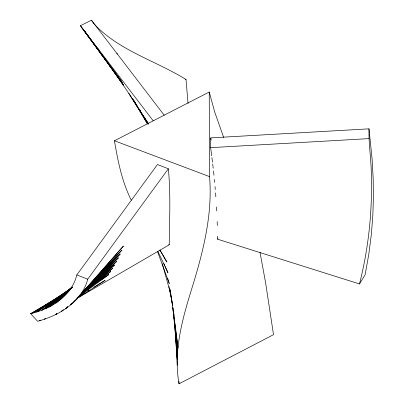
<?xml version="1.0" encoding="UTF-8"?>
<svg xmlns="http://www.w3.org/2000/svg" width="404" height="404" viewBox="0 0 404 404"><rect width="100%" height="100%" fill="white"/><g stroke="black" fill="none" stroke-linecap="round" stroke-linejoin="round"><path stroke-width="0.61" d="M77.189 298.273L169.22 244.809C169.518 219.478 170.796 194.061 168.357 168.786L157.464 164.524L76.816 274.917C71.685 296.172 50.747 309.161 30.573 313.605L37.602 321.271C52.409 317.322 66.761 310.11 77.159 298.627L123.437 246.051L75.629 300.268L121.917 250.091L100.99 272.604M210.984 150.344L210.615 147.662L210.757 137.88L368.993 128.841L372.094 158.954L373.17 178.422L373.412 196.94L372.847 215.12L371.402 233.881L368.801 254.283L365.105 274.816L359.499 283.946L217.605 239.203L217.564 236.269M359.499 283.946C365.383 260.59 369.17 236.699 370.685 212.656C371.483 200.147 371.675 187.597 371.326 175.073C371.337 159.61 368.554 144.284 368.993 128.841M168.357 168.786L87.708 279.179C85.981 286.451 82.123 293.092 77.159 298.627M217.605 239.203L217.958 238.633M75.371 300.172L72.382 303.384L75.896 299.763M90.743 283.628L77.507 297.874L118.478 257.767L103.03 272.629M92.026 282.25L100.136 273.523M76.775 298.854L120.251 254L99.197 275.442M70.685 304.48L71.564 303.586M81.214 293.759L82.088 292.865M82.966 291.971L84.285 290.627M86.037 288.845L89.986 284.82M91.299 283.482L94.369 280.356M96.566 278.124L98.318 276.336M70.281 304.944L71.634 303.621M71.22 288.249L55.808 303.076L70.503 289.466M67.584 306.717L65.317 308.903L67.625 306.762M85.31 289.673L83.037 291.86L85.37 289.729M88.486 286.613L90.759 284.426M92.122 283.118L93.486 281.805M95.758 279.619L96.667 278.745M99.394 276.124L102.121 273.503M79.179 296.061L116.615 261.398L102.626 274.084M62.519 310.449L61.585 311.297L63.479 309.636M93.299 282.542L97.031 279.159M99.359 277.043L101.692 274.932M72.129 286.911L50.591 306.207L68.609 290.643M79.603 295.551L114.696 264.888L100.828 276.72M72.205 287.183L48.834 307.126L63.817 294.799M88.87 286.921L90.309 285.699M91.743 284.477L98.44 278.76M79.184 295.844L112.746 268.236L81.638 293.506M72.19 287.249L45.319 308.792L62.665 295.39M77.149 297.783L110.792 271.448L95.364 283.214M86.9 289.663L87.895 288.905M88.89 288.148L89.885 287.39M90.88 286.628L91.88 285.87M71.069 288.244L41.844 310.221L59.61 297.354M77.922 297.243L108.858 274.528L100.566 280.285M72.367 287.264L36.804 311.959L56.196 299.005M45.627 318.433L44.591 319.15L45.652 318.468M96.94 282.805L97.975 282.088M33.603 312.873L67.448 290.895M68.508 290.208L70.624 288.835M77.523 298.031L105.146 280.315L93.9 287.229M32.062 313.262L59.292 296.521M60.893 295.536L62.494 294.551M39.289 320.811L40.36 320.15M88.011 290.85L89.082 290.193M30.573 313.605L53.712 300.167M131.255 200.111C121.912 181.593 117.887 161.044 114.443 140.764L209.237 92.021L209.54 176.619C212.64 212.979 203.838 249.01 193.364 283.547C183.31 315.792 172.892 349.697 179.028 383.8L273.513 334.669L265.585 282.613L259.994 252.313M81.795 27.735L121.21 80.805L80.416 25.715L91.45 20.2L164.191 115.216M185.234 79.598L186.022 79.507L188.047 103.399M210.615 147.662L368.852 138.623M114.443 140.764L209.54 176.619M76.816 274.917L87.708 279.179M116.801 53.606L117.574 53.995M186.022 79.507C155.924 60.787 119.155 50.682 94.405 24.285M168.781 244.334L169.22 244.809M109.065 64.539L123.493 85.082L84.916 31.603L85.486 32.224M84.088 30.654L83.295 29.694L122.316 82.961L84.916 31.603M94.142 23.947L93.117 22.604M80.416 25.715L153.156 120.73M92.864 22.265L91.45 20.2M97.889 48.616L99.328 50.672M105.459 59.403L106.181 60.428M97.45 48.116L99.233 50.687M101.379 53.772L102.808 55.828M104.237 57.888L106.742 61.484M107.454 62.514L126.043 89.249L148.591 124.043M148.621 123.983L128.851 93.319L147.586 123.695M133.86 100.525L137.431 106.419M138.729 108.56L139.703 110.166M142.622 114.989L143.268 116.059M144.243 117.665L145.213 119.271M145.864 120.347L147.808 123.558M159.954 250.127L166.928 262.075L160.034 250.132M132.866 98.945L137.941 107.651M138.572 108.742L147.445 123.978M140.031 110.06L140.632 111.161M144.238 117.776L144.839 118.877M145.44 119.978L146.041 121.079M146.642 122.18L147.541 123.836M157.833 251.248L167.958 272.776L165.201 266.453M163.948 263.58L164.701 265.302M223.685 137.522L214.701 111.999L209.237 92.021M157.393 251.283L169.281 283.547L167.574 278.129M162.302 263.721L170.852 294.481L169.554 288.33M168.948 286.502L172.266 303.414M169.857 288.885L171.72 300.036L177.962 347.425L174.462 319.998M170.155 290.779L172.629 305.666L172.447 304.54M210.757 137.88L211.125 140.112M211.04 150.793L211.691 155.762M172.867 307.535L173.109 309.403M173.266 310.651L174.301 318.756M211.923 157.585L212.489 162.171M212.706 164.014L213.191 168.195M213.499 170.998L213.948 175.225M172.821 307.545L177.497 353.323L175.684 333.916M214.373 179.482L214.645 182.335M173.927 315.135L173.811 313.883L173.912 315.731M174.22 318.266L174.336 319.519M174.573 322.018L174.745 323.897M174.922 325.776L175.154 328.28M175.331 330.159L175.568 332.664M215.034 186.633L215.276 189.511M215.549 192.88L215.837 196.743M174.104 318.221L177.27 359.262L175.811 336.653M175.048 325.927L175.119 327.174M175.371 331.548L175.548 334.669M175.654 336.542L177.3 365.267M216.499 206.944L216.711 210.843M217.18 221.599L217.312 225.513M178.997 381.275L179.028 383.8M56.848 313.645L55.873 314.433L56.863 313.661"/></g></svg>
